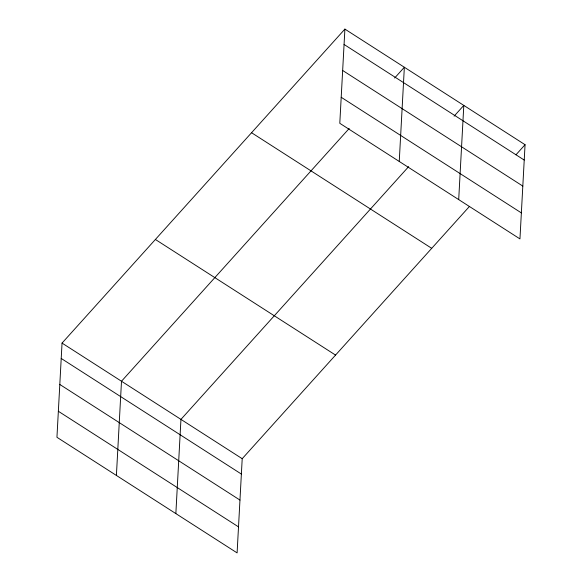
<?xml version="1.0" encoding="UTF-8"?>
<svg xmlns="http://www.w3.org/2000/svg" width="582" height="582" viewBox="0 0 582 582"><rect width="100%" height="100%" fill="white"/><g stroke="black" fill="none" stroke-linecap="round" stroke-linejoin="round"><path stroke-width="0.87" d="M344.9 29.1L339.793 123.304L519.952 238.911L525.059 144.707L344.9 29.1L62.048 343.089L56.941 437.293L237.1 552.9L242.207 458.696L469.296 206.61M116.4 475.443L121.5 381.239L349.193 128.477M175.851 513.593L180.951 419.389L408.644 166.634M399.245 161.454L404.352 67.25L394.654 78.017M458.703 199.604L463.803 105.4L454.106 116.167M515.965 154.805L525.059 144.707M344.064 44.458L524.222 160.065M342.66 70.473L522.818 186.087M341.205 97.281L521.363 212.896M251.555 132.718L431.713 248.325M155.387 239.471L335.545 355.078M62.048 343.089L242.207 458.696M61.212 358.447L241.37 474.054M59.808 384.462L239.966 500.076M58.353 411.27L238.511 526.877"/></g></svg>
